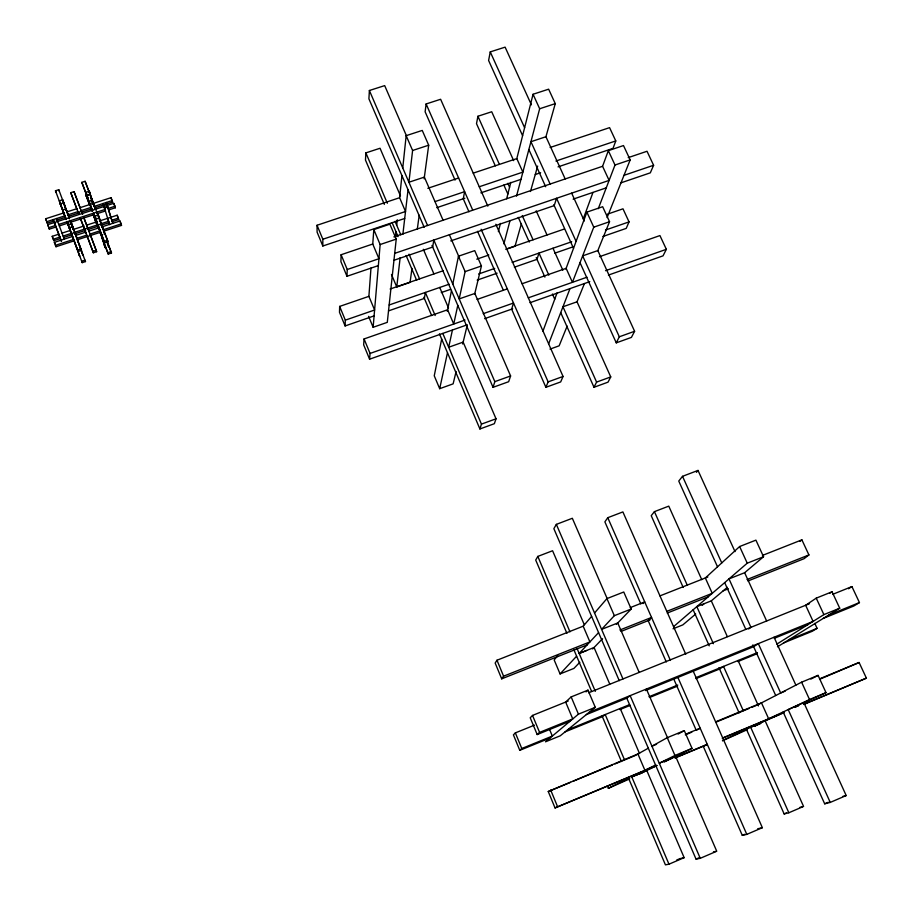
<?xml version="1.0" encoding="UTF-8"?>
<svg xmlns="http://www.w3.org/2000/svg" width="912" height="912" viewBox="0 0 912 912"><rect width="100%" height="100%" fill="white"/><g stroke="black" fill="none" stroke-linecap="round" stroke-linejoin="round"><path stroke-width="1.37" d="M404.711 218.47L322.825 246.012L322.837 239.252L317.045 225.264L399.604 197.71L401.941 175.617M370.979 268.025L368.893 296.343L339.663 306.409L339.492 312.314L345.101 325.949L374.102 315.883M368.608 316.373L373.133 327.283L387.292 322.346L396.23 239.104L389.88 224.17L373.817 229.585L372.757 244.028L341.111 254.733L340.917 261.664L346.982 276.29L378.355 265.597M345.101 325.949L345.317 320.158L339.663 306.409M346.982 276.29L347.244 269.507L341.111 254.733M400.482 195.932L380.042 148.257L365.872 152.885L365.473 160.045L384.34 204.391M406.467 135.82L384.682 85.614L369.383 90.505L368.915 98.838L424.183 227.305M457.778 305.383L453.731 324.034L447.61 309.761L364.07 338.945L363.66 344.816L369.588 359.18L466.078 325.208M369.588 359.18L370.067 353.434L364.07 338.945M373.133 327.283L380.144 244.541L373.817 229.585M395.42 237.291L396.002 231.785M396.697 225.23L397.279 219.781M402.762 167.956L406.171 135.671L422.245 130.427L428.697 145.202L424.137 178.809M411.973 268.39L410.069 282.389L396.754 286.984L400.163 257.594M402.865 234.373L408.04 189.776M406.171 135.671L412.6 150.491L408.918 182.24L424.365 177.11L443.084 220.248M487.829 206.146L440.621 99.271L426.121 103.968L425.129 111.8L455.054 180.086M417.297 229.197L419.201 215.198M513.661 160.637L491.716 111.754L477.922 116.257L476.509 123.644L495.319 165.87M531.4 104.834L505.111 47.15L490.246 51.893L488.604 60.488L522.587 135.671M441.67 339.093L434.249 375.79L439.687 388.683L453.127 383.861L456.103 371.492M447.279 311.391L451.463 290.711M452.808 284.099L458.451 256.215L474.73 250.629L481.433 265.973L474.605 294.394M439.687 388.683L447.484 352.762M452.432 330.007L448.693 347.244L463.148 342.114L496.025 418.802L494.361 423.692L479.917 428.971L439.447 333.872M458.451 256.215L465.12 271.605L459.192 298.908L474.833 293.459L510.606 375.961L508.657 381.706L493.05 387.338L431.98 245.419M462.703 344.006L467.32 324.775M498.374 231.614L500.437 223.406M506.662 198.782L510.8 182.366M479.267 186.755L522.872 172.117L516.808 158.608L533.053 94.267L548.636 89.182L555.271 103.637L545.935 136.732L565.178 178.946M503.857 243.88L510.002 220.681M516.523 196.114L539.665 108.756L533.053 94.267M521.413 223.6L515.018 246.24L505.943 249.364M530.465 191.52L537.658 166.052M479.917 428.971L481.445 424.114L442.81 333.45M493.05 387.338L494.84 381.638L433.827 240.05L432.687 247.061L393.95 260.273M583.201 219.04L592.96 192.478M394.691 253.365L609.113 180.405L602.581 166.292L608.327 150.662L623.489 145.555L630.181 159.885L607.096 217.569M542.914 331.261L557.084 292.877M565.873 269.051L586.883 212.131L602.661 206.716L609.547 221.719L597.827 250.583L634.604 331.284L631.412 337.394L616.273 342.855L580.021 262.69M550.13 147.482L609.581 127.646L615.782 140.938L613.012 148.382L558.053 166.873M598.272 208.7L615.007 165.015L608.327 150.662M548.602 343.938L569.989 288.614M586.883 212.131L593.758 227.168L572.428 282.321L566.135 268.345L522.097 283.735M567.161 326.086L559.147 345.819L549.982 349.114M560.72 312.599L593.997 387.281L608.03 382.151L610.755 376.93L577.034 301.804L584.455 283.529M495.832 224.249L563.057 376.462L560.675 381.934L545.889 387.304L548.135 381.877L481.126 229.265M607.301 214.217L622.987 208.814L629.041 221.89L626.225 228.388L602.866 236.493M628.208 157.628L647.018 151.267L653.608 165.266L650.324 172.835L620.992 182.833M593.997 387.281L596.596 382.094L610.755 376.93M616.273 342.855L619.316 336.79L634.604 331.284M599.515 256.682L659.935 235.57L666.353 249.318L663.035 255.85L608.429 275.082M584.273 624.663L552.581 550.745L537.818 556.411L535.709 560.059L566.911 633.361M607.289 598.853L572.337 518.278L556.343 524.377L553.858 528.675L619.259 680.66M591.614 616.409L583.178 626.191L496.983 660.231L495.159 663.035L501.691 678.836L587.146 644.887M685.756 654.257L622.885 511.917L607.768 517.697L604.873 521.858L640.851 603.949M501.691 678.836L503.584 676.191L589.916 641.911L583.178 626.191M701.773 579.667L668.77 506.137L654.428 511.643L651.225 515.679L683.202 587.442M735.015 551.612L698.011 470.421L682.518 476.326L678.756 481.057L717.516 566.797M696.449 472.336L698.011 470.421M557.734 655.751L554.154 659.912L560.082 673.934L573.91 668.416L579.827 662.272M594.544 613.001L606.936 598.603L623.762 592.002L631.195 609.022L616.387 624.389M560.082 673.934L576.623 656.184M586.621 650.473L579.166 653.448L598.58 632.609M631.195 609.022L614.346 615.68L601.589 629.371L617.743 622.976L639.187 672.406M592.675 648.956L602.547 638.719M534.421 725.177L515.36 732.883L513.41 734.867L519.772 750.337L550.004 738.025M568.187 701.043L532.528 715.43L530.225 717.778L537.191 734.559L570 721.232M643.074 603.584L644.727 601.897L630.249 607.609M595.285 707.324L578.436 714.153L545.501 741.809L560.253 735.802L595.285 707.324L587.978 690.145L571.163 696.916L565.657 702.069L572.759 718.93L539.585 732.393L537.191 734.559M748.627 628.949L750.929 627.331L728.996 578.903L744.637 572.713L763.549 556.742L755.911 540.132L739.632 546.527L705.341 577.969L712.249 593.336L666.809 611.371M519.772 750.337L521.789 748.501L552.33 736.075L549.628 729.6M586.017 691.9L587.978 690.145M673.637 626.59L747.247 563.183L763.549 556.742M702.194 605.329L704.064 603.733M695.696 614.027L682.826 624.891L673.033 628.801M713.378 643.69L696.825 606.617L711.292 600.86L727.331 587.317M799.961 541.42L801.887 539.847L808.921 554.941L804.031 558.714L747.943 580.99M777.491 646.802L839.724 608.201L832.052 591.774L816.24 598.147L805.638 605.26L813.094 621.391L589.232 712.238M829.863 593.222L832.052 591.774M848.559 588.764L851.922 586.587L859.446 602.581L853.757 606.035L823.228 618.427M776.83 644.134L823.889 614.62L839.724 608.201M639.677 773.992L657.039 765.499L555.032 807.929L548.26 791.525L637.921 753.973L644.909 770.275L655.557 765.031M814.815 623.409L817.095 628.334L812.261 631.275L783.978 642.789M648.318 748.193L634.604 755.809L614.984 763.925M664.369 761.908L692.037 748.376L684.296 730.637L667.253 737.683L651.932 746.187L656.606 744.26M678.106 734.035L684.296 730.637M555.032 807.929L656.674 765.385M756.424 705.478L801.602 682.187L818.075 675.382L826.021 692.675L788.196 709.593L830.251 802.412L846.199 795.549L804.019 703.015M810.871 679.075L818.075 675.382M803.734 704.474L866.4 678.14L859.104 662.5L820.697 678.847M607.324 785.882L608.35 788.299L628.596 778.324L665.429 864.85L668.975 864.188L684.16 857.668L646.79 770.503L631.731 776.773L668.975 864.188M631.731 776.773L641.512 771.951M692.037 748.376L674.96 755.467L659.273 763.207L675.621 756.401L716.741 851.227L700.256 858.317L696.038 859.104L626.521 697.543M636.063 775.211L639.266 773.638M667.447 759.799L663.662 761.668L671.734 758.305M629.759 778.848L608.35 788.299M722.543 740.544L764.028 720.993M826.021 692.675L809.525 699.538L768.656 718.804L761.486 702.867L715.601 721.848M758.009 724.231L753.665 726.271L760.904 723.262L754.703 726.18M747.247 729.668L722.475 740.783M765.305 721.187L803.575 806.436L788.846 812.752L750.69 727.274L779.076 714.723M795.07 707.21L798.809 705.455L794.899 707.085M676.704 860.016L680.466 858.409M746.426 729.292L784.138 813.926L786.577 812.888M674.857 757.826L707.267 744.34L703.243 746.278L742.3 835.381L744.865 834.275M742.3 835.381L746.803 834.377L762.364 827.697L693.223 671.152M696.038 859.104L699.8 857.485M783.157 711.964L824.676 803.803L828.313 802.241M722.703 737.922L783.853 712.477M803.506 704.303L866.4 678.14M675.302 757.895L705.785 745.218M722.27 738.355L784.263 712.568M632.335 776.762L643.519 772.111M785.186 691.114L780.672 692.983L758.317 643.621L753.631 646.688L645.514 690.578M685.949 734.103L700.188 728.221L696.244 730.318L673.626 678.699M819.842 678.733L859.104 662.5M548.26 791.525L570.502 782.325M573.112 781.242L612.362 765.008M685.288 734.855L691.798 732.154M716.558 721.916L749.128 708.442M751.727 707.37L755.638 705.751M567.515 729.896L629.348 704.737M648.968 696.757L677.741 685.037M696.05 677.593L757.416 652.627M788.538 639.95L817.095 628.334M565.041 731.903L602.376 716.707L605.215 714.552L624.503 759.821M619.841 709.604L630.34 705.329M650.017 697.315L677.57 686.098M695.936 678.619L719.557 669.009L723.524 666.41L743.291 710.699M737.797 661.588L756.971 653.779M828.609 615.098L859.446 602.581M586.313 714.62L626.795 698.182L630.146 695.639L700.256 858.317M774.368 638.275L807.872 624.663M588.696 692.767L809.503 603.698M832.667 594.35L851.922 586.587M619.909 629.998L651.556 617.435L648.17 620.639L666.273 661.93M747.031 579.519L808.921 554.941M621.004 631.435L650.096 619.875M667.288 613.046L708.271 596.756M723.159 590.839L728.38 588.764M579.166 653.448L594.065 647.509L609.706 684M659.969 595.878L707.837 576.977M762.432 555.431L801.887 539.847M481.445 424.114L496.025 418.802M548.135 381.877L563.057 376.462M494.84 381.638L510.606 375.961M577.034 301.804L562.966 306.774L596.596 382.094M370.067 353.434L465.006 320.078M483.235 313.671L513.513 303.035L511.643 309.168L545.889 387.304M528.322 297.825L587.02 277.202M605.534 270.693L666.353 249.318M484.648 318.664L512.658 308.803M529.986 302.704L589.779 281.648M477.079 299.455L507.311 288.899M597.827 250.583L582.654 255.873L619.316 336.79M345.317 320.158L374.604 310.012L368.893 296.343M389.162 304.973L449.114 284.213M478.629 273.988L494.726 268.413M512.168 262.371L571.699 241.748M605.477 230.052L629.041 221.89M388.523 310.878L424.365 298.441L425.334 292.444L435.172 315.506M441.271 292.57L450.585 289.343M477.17 280.109L497.108 273.19M514.391 267.193L536.986 259.35L538.992 253.08L548.842 275.116M554.815 253.171L573.363 246.73M390.131 289.024L443.3 270.704M476.794 259.168L488.855 255.018M506.274 249.022L564.38 229.003M465.12 271.605L481.433 265.973M593.758 227.168L609.547 221.719M347.244 269.507L378.936 258.723L372.757 244.028M624.002 175.332L653.608 165.266M450.767 240.893L554.211 205.61L556.559 198.28L576.088 241.384M573.124 199.158L606.252 187.861M393.87 236.892L602.581 166.292M380.144 244.541L396.23 239.104M615.007 165.015L630.181 159.885M436.791 207.674L464.846 198.235M480.875 192.842L520.957 179.356M535.264 174.545L540.622 172.744M322.837 239.252L405.521 211.504L399.604 197.71M435.127 201.563L464.618 191.668L463.25 198.77L468.962 211.789M555.932 161.025L615.782 140.938M427.831 188.294L458.633 178.011M473.248 173.132L516.808 158.608M545.935 136.732L530.932 141.713L550.118 184.042M82.217 262.645L85.477 261.573L84.987 260.182L81.715 261.265L82.217 262.645L71.25 233.392L63.122 236.06M102.155 238.021L108.243 254.083L111.492 253.012L107.297 241.726M74.317 231.842L76.904 238.34L86.765 235.125L93.366 252.772L96.638 251.701L90.037 234.053L99.875 230.85L94.985 216.076L98.314 215.004L101.312 223.93L98.006 225.002L104.207 241.327L107.513 240.244L107.958 241.691L104.663 242.774L98.473 226.472M78.181 251.438L81.499 250.355L80.997 248.93L77.668 250.013L78.181 251.438L67.078 221.741L70.441 231.203M80.324 218.059L92.887 251.359L96.17 250.287L96.638 251.701M412.6 150.491L428.697 145.202M539.665 108.756L555.271 103.637M101.699 236.607L107.798 252.692L111.059 251.621M59.303 235.661L59.85 237.086L53.306 239.252L53.865 240.665L60.397 238.545M63.658 237.485L71.797 234.84L71.284 233.404M85.728 230.303L75.046 233.78L74.533 232.343L97.288 224.956L98.701 228.695M88.396 229.436L97.744 226.393L97.288 224.956M99.419 221L117.181 215.232L118.708 219.575L112.267 221.673L108.425 209.543M78.592 253.342L79.675 256.226L74.123 240.836L56.02 246.742L54.367 242.364L72.504 236.459M75.799 235.387L85.648 232.184L85.899 232.902M102.03 226.849L119.962 221.012L121.091 223.942L121.501 225.401L103.592 231.238L104.606 234.464M102.589 228.319L103.147 229.79L121.091 223.942M77.406 239.765L100.331 232.298L99.773 230.827M102.668 234.589L101.05 235.114L100.092 232.571M58.778 224.42L105.04 209.452L103.922 206.511L47.686 224.683L49.362 229.129L56.008 226.974L53.215 219.553L61.469 241.384L55.871 226.564M104.481 207.982L107.764 206.921L108.779 209.897L115.322 207.776L114.901 206.272L108.334 208.392L107.206 205.451M67.34 222.482L70.657 221.411M59.326 225.902L67.602 223.223M69.403 227.726L72.755 226.632L71.626 223.645L68.275 224.728L73.61 239.411L55.461 245.317L56.02 246.742M99.442 217.979L96.113 219.062L94.985 216.076M53.865 240.665L52.223 236.322L58.767 234.202M62.027 233.13L70.19 230.485M73.439 229.425L84.143 225.959M86.822 225.093L96.182 222.049L96.41 222.779M100.525 223.896L108.608 221.274L107.502 218.367M111.845 220.225L118.298 218.128M71.524 233.609L74.841 232.537L81.499 250.355M62.643 209.908L65.949 208.848L69.392 218.105M92.34 200.344L89.057 201.404L92.648 210.98M53.717 221.103L47.264 223.189L45.6 218.777L63.692 212.952M94.711 207.868L112.575 202.099L111.036 197.687L80.074 207.674L80.324 208.415M64.798 215.882L46.694 221.719L47.264 223.189M68.069 214.822L77.908 211.641L78.409 213.134M82.046 211.96L91.462 208.916L90.904 207.457L81.179 210.592L81.681 212.074M112.142 200.594L94.244 206.374L93.138 203.456M78.158 212.393L81.43 211.333M56.293 220.271L65.322 217.352M79.355 212.827L68.605 216.292L63.589 203.182M114.901 206.272L113.772 203.33L104.139 206.443L103.01 203.49L109.531 224.329M76.813 208.882L70.76 192.694L74.032 191.645L82.639 214.434M69.494 218.8L62.677 199.796L59.337 200.868L66.234 219.518M85.967 192.318L89.285 191.258L90.413 194.222L87.096 195.282L85.967 192.318L92.272 211.436M60.454 203.843L63.783 202.772M89.775 205.166L85.762 194.575L86.241 196.08L88.396 195.385M56.02 192.318L55.472 190.779L58.767 189.719L65.379 207.4M88.43 199.99L81.829 182.354L85.112 181.306L95.931 209.92M799.949 807.359L802.366 806.744M842.756 796.427L846.199 795.549M784.138 813.926L788.846 812.752M824.676 803.803L830.251 802.412M757.701 828.769L762.364 827.697M681.697 858.158L684.16 857.668M713.446 851.876L715.646 851.443M816.24 598.147L823.889 614.62M739.632 546.527L747.247 563.183M801.602 682.187L809.525 699.538M571.653 193.15L584.318 220.966M744.637 572.713L766.639 620.992M774.037 637.237L795.88 685.151M490.246 51.893L524.605 127.726M682.518 476.326L721.757 562.921M528.857 149.534L545.684 186.743M553.801 204.71L573.523 248.326M724.675 582.631L745.799 629.348M752.833 644.921L775.724 695.537M536.188 210.809L547.029 234.977M552.98 248.235L562.852 270.214M711.292 600.86L727.32 636.565M738.059 660.493L758.453 705.922M477.922 116.257L499.217 163.978M507.859 183.323L509.58 187.188M522.245 215.563L533.064 239.788M654.428 511.643L687.34 585.367M503.869 185.056L507.859 194.017M518.267 217.364L529.268 242.045M536.222 257.64L544.909 277.123M552.433 294.017L554.747 299.204M693.154 609.775L709.228 645.844M718.998 667.744L739.085 712.831M426.121 103.968L472.587 209.817M607.768 517.697L670.434 660.448M677.878 677.388L746.803 834.377M477.523 231.329L503.219 289.948M449.377 234.76L459.454 258.016M646.403 689.039L667.698 738.15M606.936 598.603L614.346 615.68M667.253 737.683L674.96 755.467M369.383 90.505L427.557 225.503M556.343 524.377L622.964 678.95M423.35 249.284L433.93 273.942M439.721 287.462L448.487 307.914M620.194 708.464L639.551 753.597M365.872 152.885L387.338 203.262M395.044 221.354L400.824 234.92M409.032 254.174L419.566 278.89M537.818 556.411L569.966 631.834M577.022 648.409L595.319 691.342M392.114 222.653L398.054 236.596M406.079 255.463L416.647 280.292M423.875 297.278L431.661 315.575M573.967 649.948L591.557 691.296M602.08 716L621.448 761.509M571.163 696.916L578.436 714.153M391.487 274.489L396.754 286.984M532.528 715.43L539.585 732.393M496.983 660.231L503.584 676.191M550.688 790.043L557.54 806.618M322.825 246.012L317.102 232.138L317.045 225.264M515.36 732.883L521.789 748.501M45.6 218.777L46.17 220.259M47.686 224.683L48.268 226.153M49.362 229.129L48.792 227.658L55.45 225.503L54.891 224.021M52.223 236.322L52.782 237.747M54.367 242.364L54.925 243.789M115.322 207.776L113.772 203.33M112.575 202.099L111.036 197.687M121.501 225.401L119.962 221.012M118.708 219.575L117.181 215.232M104.937 209.486L105.496 210.957L97.288 213.613L96.82 212.12L107.513 240.244M108.494 221.274L109.052 222.722L100.981 225.344L100.753 224.626M108.813 222.722L109.554 224.648M95.76 209.578L85.112 181.306M96.307 210.9L107.958 241.691M90.493 197.505L93.001 204.117M91.474 200.321L92.978 204.277M107.263 241.908L111.492 253.012M81.829 182.354L87.94 198.463M74.248 231.032L70.384 220.67L70.919 222.152L94.004 214.673L93.526 213.18L96.889 222.049M89.536 202.92L92.477 210.649M93.446 213.226L97.356 223.52M89.878 204.505L90.983 207.423M99.875 230.85L98.758 227.909L88.931 231.112L89.171 231.83M90.778 207.811L91.781 210.455M93.355 214.594L96.182 222.049M86.241 196.08L89.752 205.325M90.755 207.959L91.747 210.604M93.355 214.81L96.239 222.425M97.196 224.968L98.644 228.775M104.185 244.952L105.279 247.825L100.001 231.83M83.608 216.999L96.17 250.287M80.074 207.822L74.032 191.645M83.608 217.193L88.931 231.283M70.76 192.694L78.877 214.217M80.347 218.253L86.138 233.62M70.634 221.947L73.553 229.79M77.372 239.981L78.329 242.524M78.922 244.04L85.477 261.573M81.795 252.282L82.878 255.166L77.178 239.263M55.472 190.779L66.086 219.176M65.846 218.971L59.85 202.897L60.386 204.379M67.374 222.995L70.304 230.85M56.555 218.481L64.353 239.354M58.767 189.719L59.314 191.258M71.626 223.645L76.904 238.34M70.919 222.813L73.701 230.155M62.677 199.796L66.975 211.892L76.802 208.723L77.064 209.464M70.805 222.665L73.165 229.3M92.887 251.359L93.366 252.772M93.127 214.138L96.148 223.554M89.285 191.258L94.882 208.392M104.207 241.327L104.663 242.774M107.798 252.692L108.243 254.083M98.314 215.004L100.183 220.978M100.651 222.448L102.247 227.544M101.768 225.401L103.147 229.79M107.308 243.094L108.46 246.776M106.909 204.436L106.305 202.418L112.746 223.28"/></g></svg>
